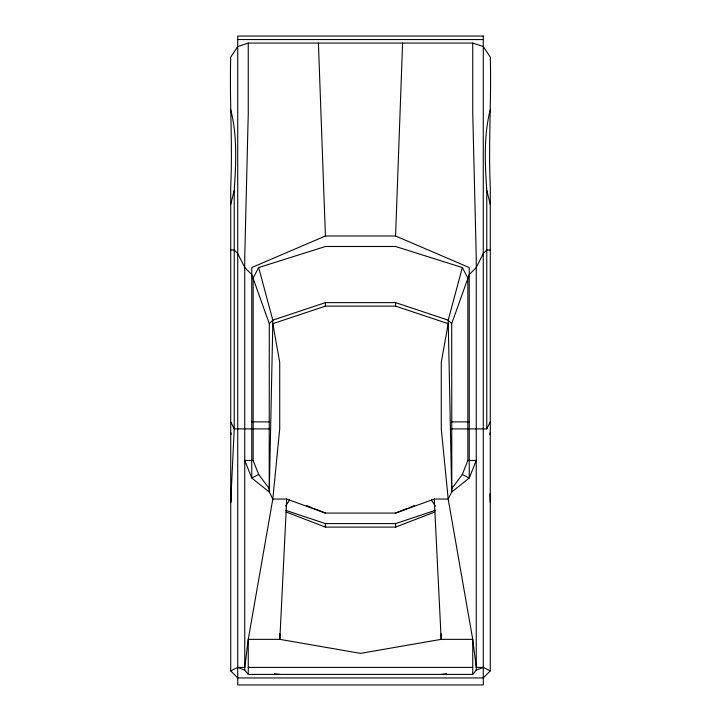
<?xml version="1.0" encoding="UTF-8"?>
<svg xmlns="http://www.w3.org/2000/svg" width="721" height="721" viewBox="0 0 721 721"><rect width="100%" height="100%" fill="white"/><g stroke="black" fill="none" stroke-linecap="round" stroke-linejoin="round"><path stroke-width="1.08" d="M230.72 670.918L230.72 186.874C232.721 143.632 229.467 100.372 230.72 57.094L237.732 46.577L248.258 43.062L472.742 43.062L483.268 46.577L490.28 57.094C491.533 100.372 488.279 143.632 490.28 186.874L490.28 670.918L483.268 677.938L237.732 677.938L230.72 670.918L237.732 667.412L244.752 667.412L248.258 639.356L272.808 499.049L269.303 492.037L269.194 488.523L269.303 323.675L251.764 274.566L244.752 267.545L237.732 253.522L234.226 250.016L230.72 250.016M490.28 250.016L486.774 250.016L483.268 253.522L476.248 267.545L469.236 274.566L451.697 323.675L451.806 488.523L451.697 492.037L448.192 499.049L472.742 639.356L476.248 667.412L483.268 667.412L490.28 670.918M269.194 488.523L258.668 474.499L253.143 460.467L253.143 278.072L258.668 267.545L325.423 246.501L395.577 246.501L462.332 267.545L448.192 320.16L451.697 492.037L469.236 478.005L469.236 267.545L395.577 235.983L402.588 43.062M231.09 493.786L230.72 502.555L234.226 428.896L234.226 190.38C235.983 163.505 237.47 136.062 230.72 109.709M258.668 267.545L272.808 320.16L272.808 323.675L279.712 362.257L279.712 428.896L272.808 499.049L286.733 499.049L279.829 639.356L360.5 653.379L441.171 639.356L472.742 639.356L472.742 674.423L248.258 674.423L244.752 670.179L237.732 667.412M489.91 434.619L490.28 432.402M490.28 109.709C483.53 136.062 485.017 163.505 486.774 190.38L486.774 428.896L451.697 428.896M230.72 204.413L234.226 190.38M451.806 488.523L462.332 474.499L467.857 460.467L467.857 278.072L462.332 267.545M486.774 428.896L490.28 421.884M285.633 506.061L289.662 499.923M472.742 674.423L476.248 670.179L483.268 667.412M269.303 323.675L272.808 320.16L325.423 302.622L395.577 302.622L448.192 320.16L451.697 323.675M258.668 474.499L251.764 478.005L244.752 460.467L253.143 460.467M395.577 235.983L325.423 235.983L251.764 267.545L251.764 478.005L269.303 492.037L272.808 323.675L325.423 306.137L395.577 306.137L448.192 323.675L441.288 362.257L441.288 428.896L448.192 499.049L434.267 499.049L395.577 513.082L325.423 513.082L286.733 499.049M395.577 513.082L406.959 508.539M409.032 507.71L414.205 505.655M286.048 511.964L325.423 527.105L395.577 527.105L434.952 511.964M285.435 510.27L325.423 523.599L395.577 523.599L435.565 510.27M441.171 674.423L446.65 673.765M237.732 39.556L483.268 39.556M251.764 421.884L269.303 421.884M451.697 421.884L469.236 421.884M269.303 428.896L234.226 428.896L230.72 421.884M467.857 460.467L476.248 460.467L469.236 478.005L462.332 474.499M248.258 667.412L472.742 667.412M274.35 673.765L279.829 674.423M306.795 505.655L311.968 507.71M314.041 508.539L325.423 513.082M431.338 499.923L435.367 506.061M486.774 190.38L490.28 204.413M230.72 432.402L231.09 434.619M434.267 499.049L441.171 639.356L441.171 633.759M489.91 493.786L490.28 502.555M318.412 43.062L325.423 235.983M476.248 670.179L476.248 257.027L472.742 113.215L472.742 43.062M395.577 302.622L395.577 306.137M395.577 523.599L395.577 527.105M325.423 302.622L325.423 306.137M325.423 523.599L325.423 527.105M279.829 633.759L279.829 639.356L248.258 639.356L248.258 674.423M248.258 43.062L248.258 113.215L244.752 257.027L244.752 670.179M483.268 36.05L237.732 36.05L237.732 684.95L483.268 684.95L483.268 36.05"/></g></svg>
